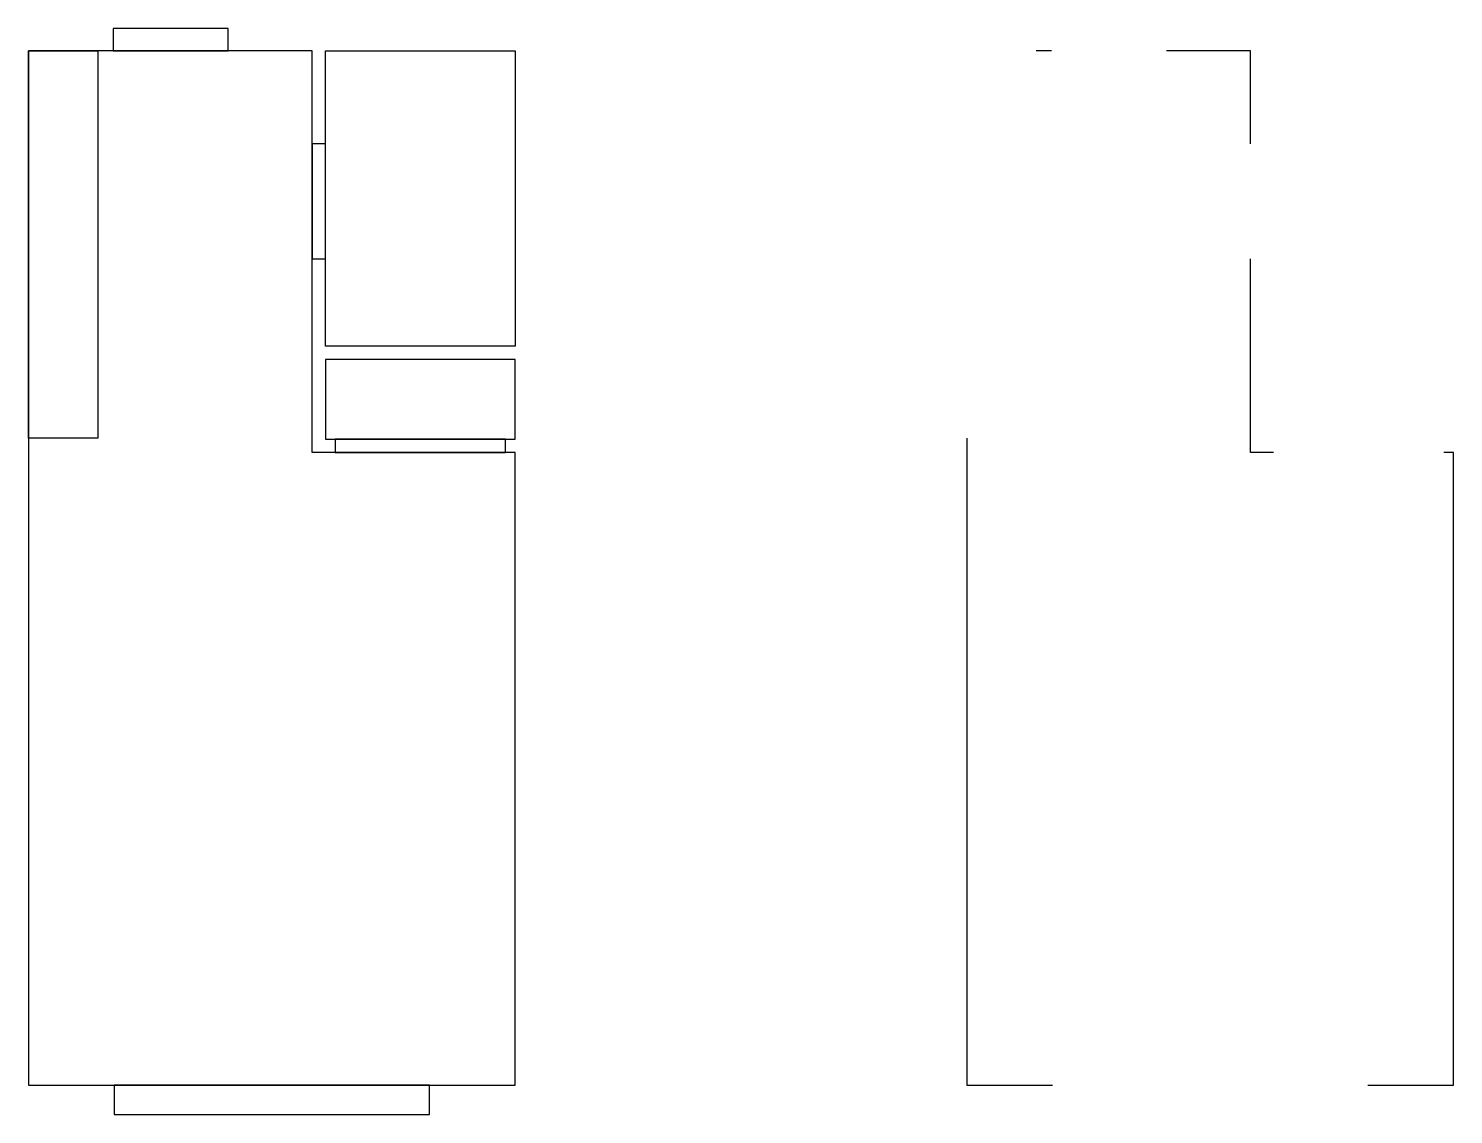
# Model space of a CAD drawing. Extents: x 9726 to 10907, y -508 to -121.
# Drawn here: x 10398 to 10907, y -508 to -121 of the extents above; entities that cross this region are included whole.
import ezdxf

# ---------------------------------------------------------------- set-up
doc = ezdxf.new("R2010")
doc.units = 0
doc.header["$LTSCALE"] = 25
for name, color, linetype in [('BATHROOMS', 191, 'CONTINUOUS'), ('CLOSETS', 7, 'CONTINUOUS'), ('DOORS', 116, 'CONTINUOUS'), ('GENERIC_ROOMS', 150, 'CONTINUOUS'), ('KITCHENS', 190, 'CONTINUOUS'), ('SG$USABLE_WALL', 7, 'CONTINUOUS'), ('WINDOWS', 30, 'CONTINUOUS')]:
    doc.layers.add(name, color=color, linetype=linetype)

msp = doc.modelspace()

# ---------------------------------------------------------------- linework, layer by layer
at = {"layer": 'BATHROOMS'}
for p, q in [((10504.55, -128.52), (10572.28, -128.52)), ((10504.55, -234.05), (10504.55, -128.52)), ((10572.28, -128.52), (10572.28, -234.05)), ((10572.28, -234.05), (10504.55, -234.05))]:
    msp.add_line(p, q, dxfattribs=at)
at = {"layer": 'CLOSETS'}
for p, q in [((10504.55, -238.8), (10504.55, -267.22)), ((10572.28, -238.8), (10504.55, -238.8)), ((10572.28, -267.22), (10572.28, -238.8)), ((10504.55, -267.22), (10572.28, -267.22))]:
    msp.add_line(p, q, dxfattribs=at)
at = {"layer": 'DOORS'}
for p, q in [((10428.67, -120.52), (10428.67, -128.52)), ((10469.8, -120.52), (10428.67, -120.52)), ((10469.8, -128.52), (10469.8, -120.52)), ((10428.67, -128.52), (10469.8, -128.52)), ((10499.8, -161.69), (10499.8, -202.82)), ((10504.55, -161.69), (10499.8, -161.69)), ((10504.55, -202.82), (10504.55, -161.69)), ((10499.8, -202.82), (10504.55, -202.82)), ((10507.97, -267.22), (10507.97, -271.97)), ((10568.86, -267.22), (10507.97, -267.22)), ((10568.86, -271.97), (10568.86, -267.22)), ((10507.97, -271.97), (10568.86, -271.97))]:
    msp.add_line(p, q, dxfattribs=at)
at = {"layer": 'GENERIC_ROOMS'}
for p, q in [((10499.8, -128.52), (10398.47, -128.52)), ((10398.47, -128.52), (10398.47, -497.99)), ((10499.8, -271.97), (10499.8, -128.52)), ((10572.28, -271.97), (10499.8, -271.97)), ((10572.28, -497.99), (10572.28, -271.97)), ((10398.47, -497.99), (10572.28, -497.99))]:
    msp.add_line(p, q, dxfattribs=at)
at = {"layer": 'KITCHENS'}
for p, q in [((10398.47, -266.9), (10398.47, -128.52)), ((10398.47, -128.52), (10423.22, -128.52)), ((10423.22, -128.52), (10423.22, -266.9)), ((10423.22, -266.9), (10398.47, -266.9))]:
    msp.add_line(p, q, dxfattribs=at)
at = {"layer": 'SG$USABLE_WALL'}
for p, q in [((10763.81, -128.52), (10758.35, -128.52)), ((10834.93, -128.52), (10804.93, -128.52)), ((10834.93, -161.69), (10834.93, -128.52)), ((10834.93, -271.97), (10834.93, -202.82)), ((10733.6, -266.9), (10733.6, -497.99)), ((10843.1, -271.97), (10834.93, -271.97)), ((10907.42, -271.97), (10903.99, -271.97)), ((10907.42, -497.99), (10907.42, -271.97)), ((10733.6, -497.99), (10764.17, -497.99)), ((10876.85, -497.99), (10907.42, -497.99))]:
    msp.add_line(p, q, dxfattribs=at)
at = {"layer": 'WINDOWS'}
for p, q in [((10429.04, -497.99), (10429.04, -508.49)), ((10541.71, -497.99), (10429.04, -497.99)), ((10541.71, -508.49), (10541.71, -497.99)), ((10429.04, -508.49), (10541.71, -508.49))]:
    msp.add_line(p, q, dxfattribs=at)

doc.saveas('drawing.dxf')
